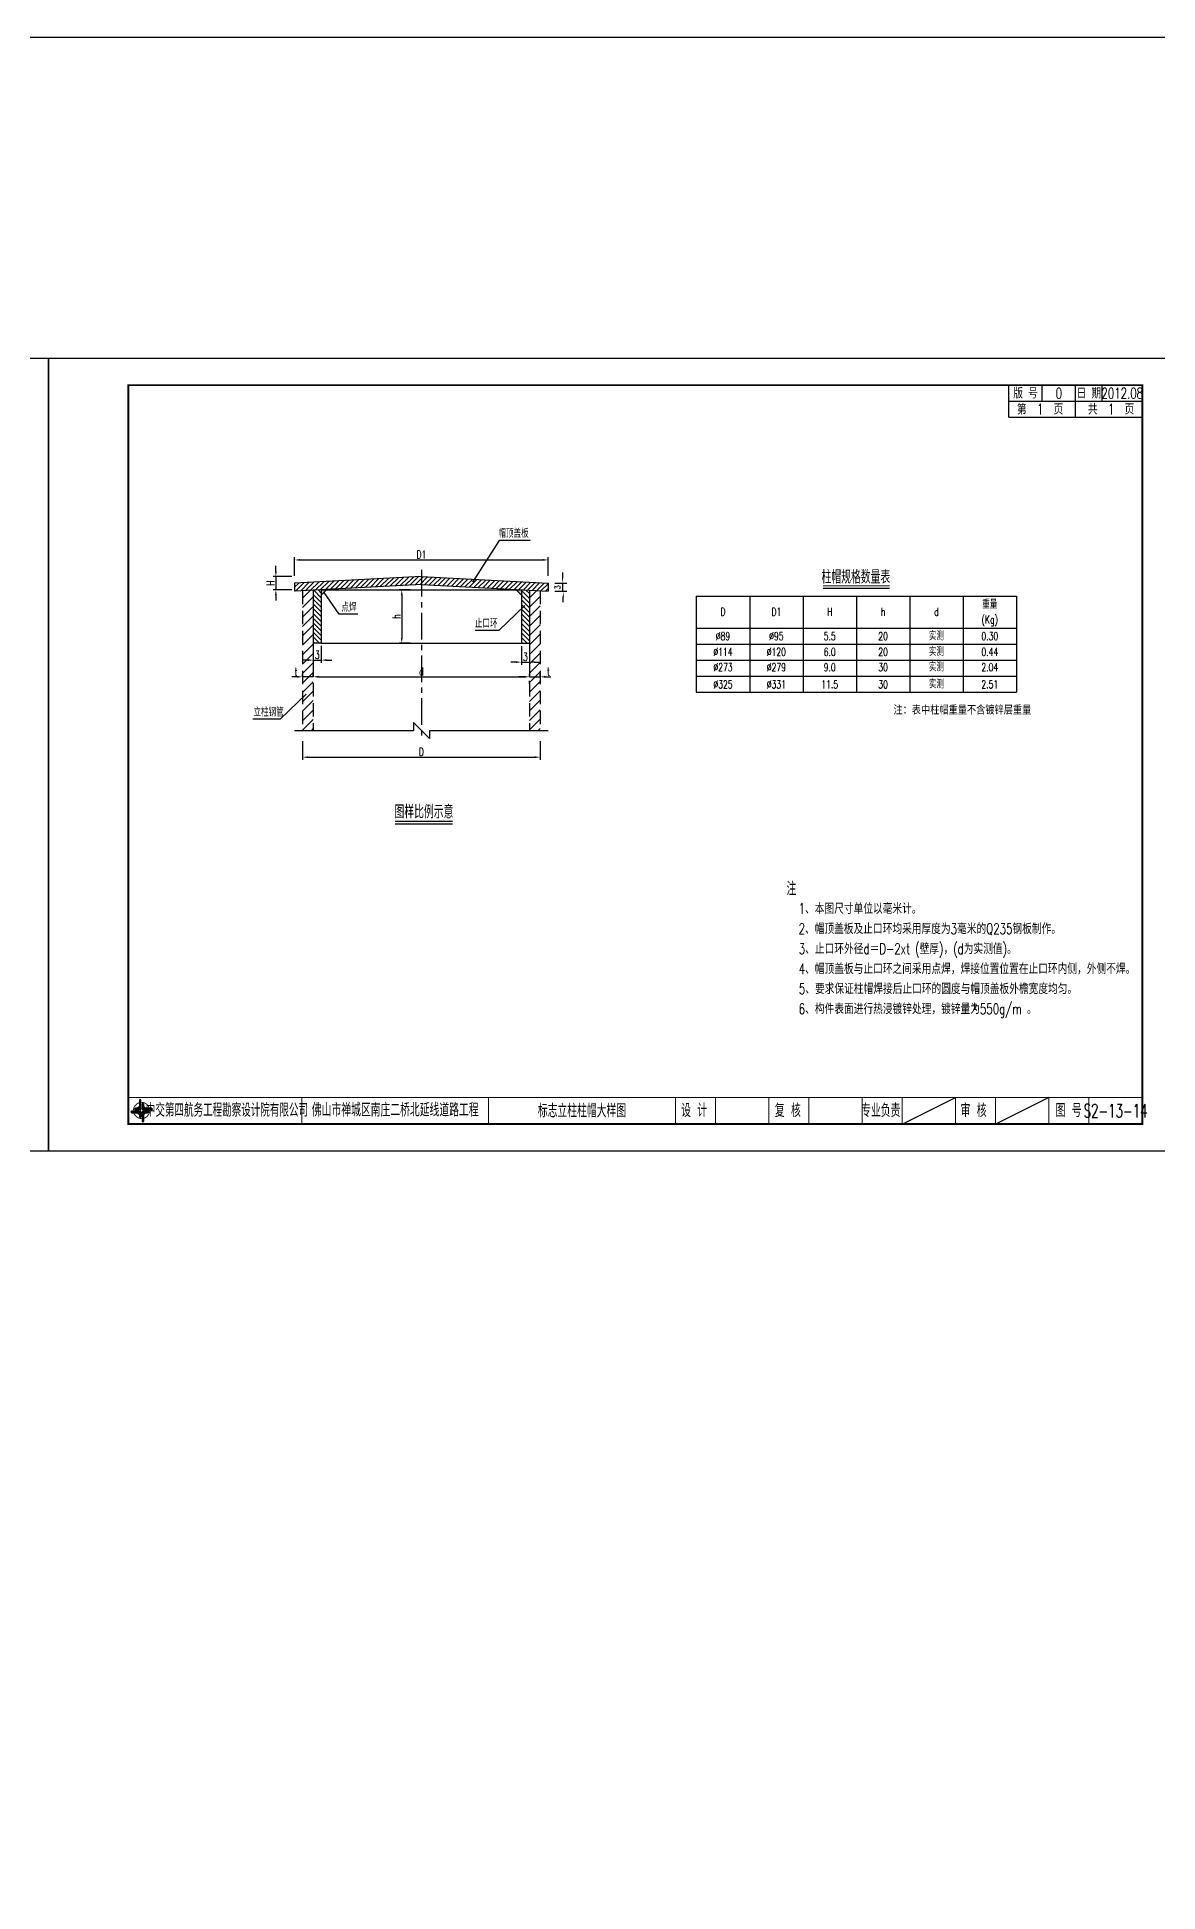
# Model space of a CAD drawing. Extents: x 4349 to 271026, y -15323 to -8945.
# Drawn here: x 6603 to 7023, y -12163 to -11468 of the extents above; entities that cross this region are included whole.
import ezdxf
from ezdxf.enums import TextEntityAlignment as Align

# ---------------------------------------------------------------- set-up
doc = ezdxf.new("R2010")
doc.units = 0
doc.header["$LTSCALE"] = 2
doc.header["$PDMODE"] = 32
doc.header["$PDSIZE"] = 0.3
doc.linetypes.add('CENTERX2', pattern=[4, 2.5, -0.5, 0.5, -0.5])
doc.linetypes.add('HIDDENX2', pattern=[0.75, 0.5, -0.25])
doc.layers.get('0').update_dxf_attribs({"linetype": 'CONTINUOUS'})
doc.layers.get('DEFPOINTS').update_dxf_attribs({"linetype": 'CONTINUOUS'})
for name, color, linetype in [('中线', 2, 'CENTERX2'), ('图框', 7, 'CONTINUOUS'), ('尺寸标注', 4, 'CONTINUOUS'), ('文字', 7, 'CONTINUOUS'), ('文字符号', 7, 'CONTINUOUS'), ('结构2', 7, 'CONTINUOUS'), ('结构3', 1, 'CONTINUOUS')]:
    doc.layers.add(name, color=color, linetype=linetype)
doc.styles.get("Standard").update_dxf_attribs({"font": 'simplex1.shx', "width": 0.7, "bigfont": 'hztxt.shx'})
doc.styles.add('TEXT', font='romans__.shx', dxfattribs={"width": 0.8, "bigfont": 'hztxt.shx'})
doc.dimstyles.new('1：10', dxfattribs={"dimtxt": 3, "dimasz": 2, "dimexe": 1, "dimexo": 1, "dimgap": 0.5, "dimtad": 1, "dimrnd": 0.0095, "dimdsep": 46, "dimtxsty": 'Standard', "dimcen": 0.09, "dimclrd": 256, "dimclre": 256, "dimadec": 0, "dimazin": 0, "dimtfac": 1, "dimtix": 1, "dimtmove": 2, "dimatfit": 3, "dimfxl": 0, "dimtolj": 1, "dimtzin": 0, "dimarcsym": 0})

# ---------------------------------------------------------------- blocks, each defined once
blk = doc.blocks.new('series')
at = {"width": 0.75}
for tag, height, p in [('页码', 4, (-35, -19)), ('图名', 5, (-220, -282)), ('图号', 5, (-20, -282))]:
    blk.add_attdef(tag, text='', height=height, dxfattribs=at).set_placement(p, align=Align.MIDDLE_CENTER)
blk = doc.blocks.new('tb')
at = {"lineweight": -3}
h = blk.add_hatch(color=256, dxfattribs=at)
h.paths.add_polyline_path([(-1.23, -0.13), (-3.78, -0.14), (-4.14, -0.41), (-1.4, -0.44), (-0.56, -1.24), (-0.54, -2.62), (-0.27, -2.2), (-0.26, -1.06)])
h.paths.add_polyline_path([(0.13, -1.08), (0.14, -3.86), (0.41, -4.26), (0.44, -1.24), (1.25, -0.43), (2.66, -0.43), (2.26, -0.16), (1.07, -0.15)])
h.paths.add_polyline_path([(1.08, 0.3), (3.62, 0.3), (4.02, 0.56), (1.25, 0.57), (0.43, 1.39), (0.43, 2.8), (0.16, 2.41), (0.15, 1.24)])
h.paths.add_polyline_path([(-0.28, 1.21), (-0.28, 3.99), (-0.56, 4.39), (-0.57, 1.41), (-1.38, 0.6), (-2.74, 0.56), (-2.33, 0.3), (-1.2, 0.29)])
for p, q in [((-1.38, 0.6), (-2.74, 0.56)), ((-0.57, 1.41), (-1.38, 0.6)), ((-0.56, 4.39), (-0.57, 1.41)), ((0.43, 2.8), (0.43, 1.39)), ((0.43, 1.39), (1.25, 0.57)), ((1.25, 0.57), (4.02, 0.56)), ((-4.14, -0.41), (-1.4, -0.44)), ((-1.4, -0.44), (-0.56, -1.24)), ((-0.56, -1.24), (-0.54, -2.62)), ((0.41, -4.26), (0.44, -1.24)), ((0.44, -1.24), (1.25, -0.43)), ((1.25, -0.43), (2.66, -0.43))]:
    blk.add_line(p, q, dxfattribs=at)
at = {"lineweight": -3, "const_width": 0.35, "flags": 128}
for points in [[(-0.9, 3.02, 0.324167), (-3.16, -0.14)], [(2.88, 0.92, 0.324403), (-0.24, 3.15)], [(0.75, -2.86, 0.325418), (3.02, 0.26)], [(-2.98, -0.76, 0.322976), (0.14, -2.98)]]:
    blk.add_lwpolyline(points, format="xyb", dxfattribs=at)
at = {"lineweight": -3, "flags": 128}
for points in [[(-0.9, 3.99), (-0.9, 1.58), (-1.53, 0.91), (-2.34, 0.91), (-2.74, 0.56), (-2.33, 0.3), (-1.2, 0.29), (-0.28, 1.21), (-0.28, 3.99), (-0.56, 4.39)], [(-0.04, 0.77), (0.68, 0.04), (-0.04, -0.69), (-0.77, 0.05)], [(3.62, 0.92), (1.43, 0.92), (0.77, 1.54), (0.77, 2.38), (0.43, 2.8), (0.16, 2.41), (0.15, 1.24), (1.08, 0.3), (3.62, 0.3), (4.02, 0.56)], [(-3.73, -0.76), (-1.54, -0.76), (-0.89, -1.39), (-0.89, -2.21), (-0.54, -2.62), (-0.27, -2.2), (-0.26, -1.06), (-1.23, -0.13), (-3.78, -0.14), (-4.14, -0.41)], [(0.75, -3.85), (0.75, -1.43), (1.4, -0.78), (2.26, -0.78), (2.66, -0.43), (2.26, -0.16), (1.07, -0.15), (0.13, -1.08), (0.14, -3.86), (0.41, -4.26)]]:
    blk.add_lwpolyline(points, close=True, dxfattribs=at)
blk = doc.blocks.new('DIM')
at = {"color": 4}
blk.add_lwpolyline([(-1, -0.1, 0.2, 0, 0), (0, 0, 0, 0, 0)], format="xyseb", dxfattribs=at)
blk = doc.blocks.new('*D353')
at = {"layer": 'DEFPOINTS', "color": 0, "linetype": 'Continuous'}
for p in [(6702.23, -11727.46, -1), (6791.23, -11727.46, -1), (6791.23, -11737.49)]:
    blk.add_point(p, dxfattribs=at)
at = {"layer": '尺寸标注', "linetype": 'Continuous', "lineweight": -2}
for p, q in [((6702.23, -11731.52), (6702.23, -11738.49)), ((6791.23, -11731.52), (6791.23, -11738.49)), ((6704.23, -11737.49), (6789.23, -11737.49))]:
    blk.add_line(p, q, dxfattribs=at)
at = {"layer": '尺寸标注', "linetype": 'Continuous'}
for points in [[(6704.23, -11737.16), (6704.23, -11737.83), (6702.23, -11737.49)], [(6789.23, -11737.16), (6789.23, -11737.83), (6791.23, -11737.49)]]:
    blk.add_solid(points, dxfattribs=at)
at = {"layer": '尺寸标注', "color": 0, "linetype": 'Continuous', "insert": (6746.73, -11735.49), "char_height": 3, "attachment_point": 5}
blk.add_mtext('\\A1;D', dxfattribs=at)
blk = doc.blocks.new('*D354')
at = {"layer": 'DEFPOINTS', "color": 0, "linetype": 'Continuous'}
for p in [(6692.2, -11674.78), (6746.73, -11669.81, -1), (6746.73, -11674.78, -1)]:
    blk.add_point(p, dxfattribs=at)
at = {"layer": '尺寸标注', "linetype": 'Continuous', "lineweight": -2}
for p, q in [((6692.2, -11667.81), (6692.2, -11665.81)), ((6698.2, -11669.81), (6691.2, -11669.81)), ((6698.2, -11674.78), (6691.2, -11674.78)), ((6692.2, -11669.81), (6692.2, -11674.78)), ((6692.2, -11676.78), (6692.2, -11678.78))]:
    blk.add_line(p, q, dxfattribs=at)
at = {"layer": '尺寸标注', "linetype": 'Continuous'}
for points in [[(6691.86, -11667.81), (6692.53, -11667.81), (6692.2, -11669.81)], [(6691.86, -11676.78), (6692.53, -11676.78), (6692.2, -11674.78)]]:
    blk.add_solid(points, dxfattribs=at)
at = {"layer": '尺寸标注', "color": 0, "linetype": 'Continuous', "insert": (6690.2, -11672.3), "char_height": 3, "attachment_point": 5, "rotation": 90}
blk.add_mtext('\\A1;H', dxfattribs=at)
blk = doc.blocks.new('*D355')
at = {"layer": 'DEFPOINTS', "color": 0, "linetype": 'Continuous'}
for p in [(6794.23, -11663.54), (6699.23, -11672.31, -1), (6794.23, -11672.31, -1)]:
    blk.add_point(p, dxfattribs=at)
at = {"layer": '尺寸标注', "linetype": 'Continuous', "lineweight": -2}
for p, q in [((6699.23, -11669.5), (6699.23, -11662.54)), ((6701.23, -11663.54), (6792.23, -11663.54)), ((6794.23, -11669.5), (6794.23, -11662.54))]:
    blk.add_line(p, q, dxfattribs=at)
at = {"layer": '尺寸标注', "linetype": 'Continuous'}
for points in [[(6701.23, -11663.2), (6701.23, -11663.87), (6699.23, -11663.54)], [(6792.23, -11663.2), (6792.23, -11663.87), (6794.23, -11663.54)]]:
    blk.add_solid(points, dxfattribs=at)
at = {"layer": '尺寸标注', "color": 0, "linetype": 'Continuous', "insert": (6746.73, -11661.54), "char_height": 3, "attachment_point": 5}
blk.add_mtext('\\A1;D1', dxfattribs=at)
blk = doc.blocks.new('*D356')
at = {"layer": 'DEFPOINTS', "color": 0, "linetype": 'Continuous'}
for p in [(6740.6, -11674.78, -1), (6739.38, -11694.78), (6740.6, -11694.78, -1)]:
    blk.add_point(p, dxfattribs=at)
at = {"layer": '尺寸标注', "linetype": 'Continuous', "lineweight": -2}
for p, q in [((6739.69, -11674.78), (6738.38, -11674.78)), ((6739.38, -11676.78), (6739.38, -11692.78)), ((6739.69, -11694.78), (6738.38, -11694.78))]:
    blk.add_line(p, q, dxfattribs=at)
at = {"layer": '尺寸标注', "linetype": 'Continuous'}
for points in [[(6739.04, -11676.78), (6739.71, -11676.78), (6739.38, -11674.78)], [(6739.04, -11692.78), (6739.71, -11692.78), (6739.38, -11694.78)]]:
    blk.add_solid(points, dxfattribs=at)
at = {"layer": '尺寸标注', "color": 0, "linetype": 'Continuous', "insert": (6737.38, -11684.78), "char_height": 3, "attachment_point": 5, "rotation": 90}
blk.add_mtext('\\A1;h', dxfattribs=at)
blk = doc.blocks.new('*D357')
at = {"layer": 'DEFPOINTS', "color": 0, "linetype": 'Continuous'}
for p in [(6706.23, -11694.78, -1), (6709.23, -11694.78, -1), (6709.23, -11701.09)]:
    blk.add_point(p, dxfattribs=at)
at = {"layer": '尺寸标注', "linetype": 'Continuous', "lineweight": -2}
for p, q in [((6704.23, -11701.09), (6702.23, -11701.09)), ((6706.23, -11695.77), (6706.23, -11702.09)), ((6706.23, -11701.09), (6709.23, -11701.09)), ((6709.23, -11695.77), (6709.23, -11702.09)), ((6711.23, -11701.09), (6713.23, -11701.09))]:
    blk.add_line(p, q, dxfattribs=at)
at = {"layer": '尺寸标注', "linetype": 'Continuous'}
for points in [[(6704.23, -11700.75), (6704.23, -11701.42), (6706.23, -11701.09)], [(6711.23, -11700.75), (6711.23, -11701.42), (6709.23, -11701.09)]]:
    blk.add_solid(points, dxfattribs=at)
at = {"layer": '尺寸标注', "color": 0, "linetype": 'Continuous', "insert": (6707.73, -11699.09), "char_height": 3, "attachment_point": 5}
blk.add_mtext('\\A1;3', dxfattribs=at)
blk = doc.blocks.new('*D358')
at = {"layer": 'DEFPOINTS', "color": 0, "linetype": 'Continuous'}
for p in [(6784.23, -11694.78, -1), (6787.23, -11694.78, -1), (6787.23, -11701.84)]:
    blk.add_point(p, dxfattribs=at)
at = {"layer": '尺寸标注', "linetype": 'Continuous', "lineweight": -2}
for p, q in [((6782.23, -11701.84), (6780.23, -11701.84)), ((6784.23, -11695.89), (6784.23, -11702.84)), ((6784.23, -11701.84), (6787.23, -11701.84)), ((6787.23, -11695.89), (6787.23, -11702.84)), ((6789.23, -11701.84), (6791.23, -11701.84))]:
    blk.add_line(p, q, dxfattribs=at)
at = {"layer": '尺寸标注', "linetype": 'Continuous'}
for points in [[(6782.23, -11701.51), (6782.23, -11702.17), (6784.23, -11701.84)], [(6789.23, -11701.51), (6789.23, -11702.17), (6787.23, -11701.84)]]:
    blk.add_solid(points, dxfattribs=at)
at = {"layer": '尺寸标注', "color": 0, "linetype": 'Continuous', "insert": (6785.73, -11699.84), "char_height": 3, "attachment_point": 5}
blk.add_mtext('\\A1;3', dxfattribs=at)
blk = doc.blocks.new('*D359')
at = {"layer": 'DEFPOINTS', "color": 0, "linetype": 'Continuous'}
for p in [(6702.23, -11707.37, -1), (6702.23, -11707.37), (6706.23, -11707.37, -1)]:
    blk.add_point(p, dxfattribs=at)
at = {"layer": '尺寸标注', "linetype": 'Continuous', "lineweight": -2}
for p, q in [((6700.23, -11707.37), (6698.23, -11707.37)), ((6702.23, -11707.07), (6702.23, -11706.37)), ((6706.23, -11707.37), (6702.23, -11707.37)), ((6706.23, -11707.07), (6706.23, -11706.37)), ((6708.23, -11707.37), (6710.23, -11707.37))]:
    blk.add_line(p, q, dxfattribs=at)
at = {"layer": '尺寸标注', "linetype": 'Continuous'}
for points in [[(6700.23, -11707.03), (6700.23, -11707.7), (6702.23, -11707.37)], [(6708.23, -11707.03), (6708.23, -11707.7), (6706.23, -11707.37)]]:
    blk.add_solid(points, dxfattribs=at)
at = {"layer": '尺寸标注', "color": 0, "linetype": 'Continuous', "insert": (6699.73, -11705.43), "char_height": 3, "attachment_point": 5}
blk.add_mtext('\\A1;t', dxfattribs=at)
blk = doc.blocks.new('*D360')
at = {"layer": 'DEFPOINTS', "color": 0, "linetype": 'Continuous'}
for p in [(6787.23, -11707.37, -1), (6791.23, -11707.37, -1), (6791.23, -11707.37)]:
    blk.add_point(p, dxfattribs=at)
at = {"layer": '尺寸标注', "linetype": 'Continuous', "lineweight": -2}
for p, q in [((6785.23, -11707.37), (6783.23, -11707.37)), ((6787.23, -11707.07), (6787.23, -11706.37)), ((6787.23, -11707.37), (6791.23, -11707.37)), ((6791.23, -11707.07), (6791.23, -11706.37)), ((6793.23, -11707.37), (6795.23, -11707.37))]:
    blk.add_line(p, q, dxfattribs=at)
at = {"layer": '尺寸标注', "linetype": 'Continuous'}
for points in [[(6785.23, -11707.03), (6785.23, -11707.7), (6787.23, -11707.37)], [(6793.23, -11707.03), (6793.23, -11707.7), (6791.23, -11707.37)]]:
    blk.add_solid(points, dxfattribs=at)
at = {"layer": '尺寸标注', "color": 0, "linetype": 'Continuous', "insert": (6794.36, -11705.38), "char_height": 3, "attachment_point": 5}
blk.add_mtext('\\A1;t', dxfattribs=at)
blk = doc.blocks.new('*D361')
at = {"layer": 'DEFPOINTS', "color": 0, "linetype": 'Continuous'}
for p in [(6706.23, -11707.37), (6787.23, -11707.37), (6787.23, -11707.37)]:
    blk.add_point(p, dxfattribs=at)
at = {"layer": '尺寸标注', "linetype": 'Continuous', "lineweight": -2}
for p, q in [((6706.23, -11707.37), (6706.23, -11706.37)), ((6708.23, -11707.37), (6785.23, -11707.37)), ((6787.23, -11707.37), (6787.23, -11706.37))]:
    blk.add_line(p, q, dxfattribs=at)
at = {"layer": '尺寸标注', "linetype": 'Continuous'}
for points in [[(6708.23, -11707.03), (6708.23, -11707.7), (6706.23, -11707.37)], [(6785.23, -11707.03), (6785.23, -11707.7), (6787.23, -11707.37)]]:
    blk.add_solid(points, dxfattribs=at)
at = {"layer": '尺寸标注', "color": 0, "linetype": 'Continuous', "insert": (6746.73, -11705.37), "char_height": 3, "attachment_point": 5}
blk.add_mtext('\\A1;d', dxfattribs=at)
blk = doc.blocks.new('12345')
at = {"layer": '图框'}
blk.add_lwpolyline([(4926.93, -9362.88), (4926.93, -9065.88), (4506.93, -9065.88), (4506.93, -9362.88)], close=True, dxfattribs=at)
blk = doc.blocks.new('123456')
at = {"layer": '图框', "linetype": 'Continuous'}
blk.add_blockref('12345', (0, -2522.15), dxfattribs=at)

msp = doc.modelspace()

# ---------------------------------------------------------------- hatches: boundary and pattern name
at = {"layer": '尺寸标注'}
h = msp.add_hatch(dxfattribs=at)
h.set_pattern_fill('ANSI31', color=256, scale=10, style=0)
h.set_pattern_definition([(45, (6172.8214, -10156.6712), (-0.8838835, 0.8838835), [])])
h.paths.add_polyline_path([(6699.23156, -11672.31042), (6699.23156, -11675.31042), (6746.73156, -11672.81042), (6746.73156, -11669.81042)])
h.paths.add_polyline_path([(6746.73156, -11669.81042), (6746.73156, -11672.81042), (6794.23156, -11675.31042), (6794.23156, -11672.31042)])
h = msp.add_hatch(dxfattribs=at)
h.set_pattern_fill('ANSI31', color=256, scale=10, angle=90, style=0)
h.set_pattern_definition([(135, (6172.8214, -10156.6712), (-0.8838835, -0.8838835), [])])
h.paths.add_polyline_path([(6784.23156, -11694.7841), (6787.23156, -11694.7841), (6787.23156, -11674.942), (6784.23156, -11674.7841)])
h.paths.add_polyline_path([(6709.23156, -11674.7841), (6706.23156, -11674.942), (6706.23156, -11694.7841), (6709.23156, -11694.7841)])
h = msp.add_hatch(color=256, dxfattribs=at)
h.paths.add_polyline_path([(6711.34267, -11674.67299), (6709.23156, -11674.7841), (6709.23156, -11676.7841)])
h.paths.add_polyline_path([(6784.23156, -11676.7841), (6784.23156, -11674.7841), (6782.12045, -11674.67299)])
h = msp.add_hatch(dxfattribs=at)
h.set_pattern_fill('ANSI31', color=256, scale=20, style=0)
h.set_pattern_definition([(45, (6172.8214, -10156.6712), (-1.767767, 1.767767), [])])
h.paths.add_polyline_path([(6706.23156, -11694.942), (6706.23156, -11674.942), (6702.23156, -11675.15252), (6702.23156, -11727.46299), (6706.23156, -11727.46299)])
h.paths.add_polyline_path([(6791.23156, -11675.15252), (6787.23156, -11674.942), (6787.23156, -11694.942), (6787.23156, -11727.46299), (6791.23156, -11727.46299)])

# ---------------------------------------------------------------- linework, layer by layer
at = {"layer": '中线', "ltscale": 2}
msp.add_line((6746.73156, -11667.31042, -1), (6746.73156, -11730.46299, -1), dxfattribs=at)
at = {"layer": '图框'}
for p, q in [((6966.92857, -11610.02657), (6966.92857, -11598.02657)), ((6979.42857, -11604.02657), (6979.42857, -11598.02657)), ((6991.92857, -11604.02657), (6991.92857, -11598.02657)), ((7001.92857, -11604.02657), (7001.92857, -11598.02657)), ((6966.92857, -11604.02657), (7016.92857, -11604.02657)), ((6991.92857, -11610.02657), (6991.92857, -11604.02657)), ((6966.92857, -11610.02657), (7016.92857, -11610.02657)), ((6981.92858, -11865.02657), (6961.92858, -11875.02657))]:
    msp.add_line(p, q, dxfattribs=at)
at = {"layer": '图框', "linetype": 'Continuous'}
msp.add_line((6926.92858, -11875.02657), (6946.92858, -11865.02657), dxfattribs=at)
msp.add_lwpolyline([(4349.44171, -11467.53445), (7922.30761, -11467.53445), (7922.30761, -12858.22414), (4349.44171, -12858.22414)], close=True, dxfattribs=at)
at = {"layer": '图框'}
for points, const_width in [([(7016.92857, -11598.02657), (6636.92857, -11598.02657), (6636.92858, -11875.02657), (7016.92858, -11875.02657), (7016.92857, -11598.02657)], 0.7), ([(6636.92858, -11865.02657), (7016.92858, -11865.02657)], 0.4), ([(6701.92858, -11865.02657), (6701.92858, -11875.02657)], 0.4), ([(6771.92858, -11875.02657), (6771.92858, -11865.02657)], 0.4), ([(6841.92858, -11875.02657), (6841.92858, -11865.02657)], 0.4), ([(6856.92858, -11875.02657), (6856.92858, -11865.02657)], 0.4), ([(6876.92858, -11875.02657), (6876.92858, -11865.02657)], 0.4), ([(6891.92858, -11875.02657), (6891.92858, -11865.02657)], 0.4), ([(6911.92858, -11875.02657), (6911.92858, -11865.02657)], 0.4), ([(6911.92858, -11875.02657), (6911.92858, -11865.02657)], 0.4), ([(6926.92858, -11875.02657), (6926.92858, -11865.02657)], 0.4), ([(6946.92858, -11875.02657), (6946.92858, -11865.02657)], 0.4), ([(6961.92858, -11875.02657), (6961.92858, -11865.02657)], 0.4), ([(6981.92858, -11875.02657), (6981.92858, -11865.02657)], 0.4), ([(6996.92858, -11875.02657), (6996.92858, -11865.02657)], 0.4)]:
    msp.add_lwpolyline(points, dxfattribs=dict(at, const_width=const_width))
at = {"layer": '尺寸标注'}
for p, q in [((6709.23156, -11676.7841, -1), (6711.34267, -11674.67299, -1)), ((6709.23156, -11674.7841, -1), (6784.23156, -11674.7841, -1)), ((6742.68113, -11674.7841, -1), (6738.52065, -11674.7841, -1)), ((6784.23156, -11676.7841, -1), (6782.12045, -11674.67299, -1)), ((6796.73156, -11672.31042, -1), (6801.28788, -11672.31042, -1)), ((6799.78788, -11670.31042, -1), (6799.78788, -11668.31042, -1)), ((6799.78788, -11675.31042, -1), (6799.78788, -11672.31042, -1)), ((6796.73156, -11675.31042, -1), (6801.28788, -11675.31042, -1)), ((6799.78788, -11677.31042, -1), (6799.78788, -11679.31042, -1)), ((6742.68113, -11694.7841, -1), (6738.52065, -11694.7841, -1)), ((6706.23156, -11697.2841, -1), (6706.23156, -11701.84117, -1)), ((6787.23156, -11697.2841, -1), (6787.23156, -11701.84117, -1)), ((6706.23156, -11704.86537, -1), (6706.23156, -11705.86537, -1)), ((6706.23156, -11704.86537, -1), (6706.23156, -11705.86537, -1)), ((6708.23156, -11707.36537, -1), (6710.23156, -11707.36537, -1)), ((6785.23064, -11707.36537, -1), (6783.23064, -11707.36537, -1)), ((6787.23064, -11709.86165, -1), (6787.23064, -11708.86537, -1)), ((6787.23064, -11709.86165, -1), (6787.23064, -11708.86537, -1)), ((6791.23156, -11709.86165, -1), (6791.23156, -11708.86537, -1))]:
    msp.add_line(p, q, dxfattribs=at)
at = {"layer": '文字'}
for p, q in [((6897.31532, -11674.1168), (6922.23947, -11674.1168)), ((6869.7774, -11677.1168), (6869.7774, -11713.1168)), ((6889.7774, -11677.1168), (6889.7774, -11713.1168)), ((6909.7774, -11677.1168), (6909.7774, -11713.1168)), ((6929.7774, -11677.1168), (6929.7774, -11713.1168)), ((6949.7774, -11677.1168), (6949.7774, -11713.1168)), ((6849.7774, -11689.1168), (6969.7774, -11689.1168)), ((6849.7774, -11695.1168), (6969.7774, -11695.1168)), ((6849.7774, -11701.1168), (6969.7774, -11701.1168)), ((6849.7774, -11707.1168), (6969.7774, -11707.1168)), ((6736.87378, -11762.53211), (6758.43454, -11762.53211))]:
    msp.add_line(p, q, dxfattribs=at)
at = {"layer": '文字', "const_width": 0.4}
for points in [[(6897.31532, -11673.29261), (6922.23947, -11673.29261)], [(6736.87378, -11761.53211), (6758.43454, -11761.53211)]]:
    msp.add_lwpolyline(points, dxfattribs=at)
at = {"layer": '文字符号'}
for p, q in [((6775.92763, -11656.19597, -1), (6765.84353, -11671.87311, -1)), ((6787.47994, -11656.19597, -1), (6775.92763, -11656.19597, -1)), ((6715.96351, -11683.92476, -1), (6710.28712, -11675.72855, -1)), ((6775.71339, -11689.96651, -1), (6785.54022, -11680.60379, -1)), ((6722.88421, -11683.92476, -1), (6715.96351, -11683.92476, -1)), ((6775.71339, -11689.96651, -1), (6766.85715, -11689.96651, -1)), ((6693.76442, -11723.22552, -1), (6703.59125, -11713.8628, -1)), ((6693.76442, -11723.22552, -1), (6683.61624, -11723.22552, -1))]:
    msp.add_line(p, q, dxfattribs=at)
at = {"layer": '文字符号', "color": 1}
for p, q in [((6849.7774, -11677.1168), (6849.7774, -11713.1168)), ((6849.7774, -11677.1168), (6969.7774, -11677.1168)), ((6969.7774, -11677.1168), (6969.7774, -11713.1168)), ((6849.7774, -11713.1168), (6969.7774, -11713.1168))]:
    msp.add_line(p, q, dxfattribs=at)
at = {"layer": '结构2', "color": 2, "linetype": 'HIDDENX2', "ltscale": 5}
for p, q in [((6702.23156, -11675.15252, -1), (6702.23156, -11727.46299, -1)), ((6791.23156, -11675.15252, -1), (6791.23156, -11727.46299, -1)), ((6706.23156, -11694.7841, -1), (6706.23156, -11727.46299, -1)), ((6787.23006, -11694.7841, -1), (6787.23156, -11727.46299, -1))]:
    msp.add_line(p, q, dxfattribs=at)
at = {"layer": '结构2'}
for p, q in [((6709.23156, -11694.7841, -1), (6784.23156, -11694.7841, -1)), ((6699.23156, -11727.46299, -1), (6743.73156, -11727.46299, -1)), ((6743.73156, -11724.46299, -1), (6749.73156, -11730.46299, -1)), ((6743.73156, -11724.46299, -1), (6743.73156, -11727.46299, -1)), ((6749.73156, -11727.46299, -1), (6749.73156, -11730.46299, -1)), ((6749.73156, -11727.46299, -1), (6794.23156, -11727.46299, -1))]:
    msp.add_line(p, q, dxfattribs=at)
at = {"layer": '结构3'}
for p, q in [((6746.73156, -11669.81042, -1), (6699.23156, -11672.31042, -1)), ((6699.23156, -11672.31042, -1), (6699.23156, -11675.31042, -1)), ((6746.73156, -11672.81042, -1), (6699.23156, -11675.31042, -1)), ((6709.23156, -11674.7841, -1), (6709.23156, -11694.7841, -1)), ((6746.73156, -11669.81042, -1), (6794.23156, -11672.31042, -1)), ((6746.73156, -11672.81042, -1), (6794.23156, -11675.31042, -1)), ((6784.23156, -11674.7841, -1), (6784.23156, -11694.7841, -1)), ((6794.23156, -11672.31042, -1), (6794.23156, -11675.31042, -1)), ((6706.23156, -11674.942, -1), (6706.23156, -11694.7841, -1)), ((6787.23156, -11674.942, -1), (6787.23156, -11694.7841, -1)), ((6709.23156, -11694.7841, -1), (6706.23156, -11694.7841, -1)), ((6784.23156, -11694.7841, -1), (6787.23156, -11694.7841, -1))]:
    msp.add_line(p, q, dxfattribs=at)

# ---------------------------------------------------------------- block references
at = {"layer": '图框', "color": 1, "linetype": 'Continuous'}
for p in [(1680, 0), (2100, 0)]:
    msp.add_blockref('123456', p, dxfattribs=at)
at = {"layer": '图框'}
ref = msp.add_blockref('series', (7026.92858, -11588.02657), dxfattribs=at)
ref.add_attrib('页码', '第  1  页    共  1  页', dxfattribs={"layer": '0', "height": 4, "width": 0.7}).set_placement((6991.92857, -11607.02657), align=Align.MIDDLE_CENTER)
ref.add_attrib('图名', '标志立柱柱帽大样图', dxfattribs={"layer": '0', "height": 5, "width": 0.7}).set_placement((6806.92858, -11870.02657), align=Align.MIDDLE_CENTER)
ref.add_attrib('图号', 'S2-13-14', dxfattribs={"layer": '0', "height": 5, "width": 0.65}).set_placement((7006.92858, -11870.02657), align=Align.MIDDLE_CENTER)
at = {"layer": '图框', "lineweight": -3}
msp.add_blockref('tb', (6641.92431, -11870.02123), dxfattribs=at)
at = {"layer": '尺寸标注', "xscale": 2, "yscale": 2, "zscale": 2}
for p, rotation in [((6799.78788, -11672.31042, -1), 270), ((6799.78788, -11675.31042, -1), 90), ((6706.23156, -11707.36537, -1), 180), ((6706.23156, -11707.36537, -1), 180)]:
    msp.add_blockref('DIM', p, dxfattribs=dict(at, rotation=rotation))
msp.add_blockref('DIM', (6787.23064, -11707.36537, -1), dxfattribs=at)
msp.add_blockref('DIM', (6787.23064, -11707.36537, -1), dxfattribs=at)

# ---------------------------------------------------------------- texts
at = {"layer": '图框'}
for s, height, width, p in [('版 号', 4, 0.7, (6973.17857, -11601.02657)), ('0', 4, 0.7, (6985.67857, -11601.02657)), ('日 期', 4, 0.7, (6996.92857, -11601.02657)), ('2012.08', 4, 0.7, (7009.42857, -11601.02657)), ('中交第四航务工程勘察设计院有限公司', 5, 0.65, (6673.85942, -11869.77813)), ('佛山市禅城区南庄二桥北延线道路工程', 5, 0.7, (6736.92858, -11869.71187)), ('设 计', 5, 0.7, (6848.97324, -11869.93198)), ('复 核', 5, 0.7, (6884.06806, -11869.93198)), ('专业负责', 5, 0.7, (6918.9188, -11869.93198)), ('审 核', 5, 0.7, (6953.69261, -11869.93198)), ('图 号', 5, 0.7, (6989.31178, -11869.93198))]:
    msp.add_text(s, height=height, dxfattribs=dict(at, width=width)).set_placement(p, align=Align.MIDDLE_CENTER)
at = {"layer": '尺寸标注', "color": 7, "insert": (6797.78788, -11673.81042, -1), "char_height": 2, "attachment_point": 5, "rotation": 90, "style": 'TEXT'}
msp.add_mtext('\\A1;3', dxfattribs=at)
at = {"layer": '文字'}
for s, height, width, p in [('帽顶盖板', 3, 0.7, (6781.27218, -11653.69597, -1)), ('柱帽规格数量表', 5, 0.7, (6909.58027, -11669.90639)), ('点焊', 3, 0.7, (6719.63513, -11681.42476, -1)), ('D', 3, 0.7, (6859.7774, -11682.97226)), ('D1', 3, 0.7, (6879.7774, -11682.97226)), ('H', 3, 0.7, (6899.7774, -11682.97226)), ('h', 3, 0.7, (6919.7774, -11682.97226)), ('d', 3, 0.7, (6939.7774, -11682.97226)), ('重量', 3, 0.7, (6959.7774, -11680.26152)), ('止口环', 3, 0.7, (6771.06266, -11687.46651, -1)), ('(Kg)', 3, 0.7, (6959.7774, -11685.92038)), ('%%C89', 3, 0.7, (6859.7774, -11692.1168)), ('%%C95', 3, 0.7, (6879.7774, -11692.1168)), ('5.5', 3, 0.7, (6899.7774, -11692.1168)), ('20', 3, 0.7, (6919.7774, -11692.1168)), ('实测', 3, 0.7, (6939.7774, -11692.1168)), ('0.30', 3, 0.7, (6959.7774, -11692.1168)), ('%%c114', 3, 0.7, (6859.7774, -11698.01456)), ('%%c273', 3, 0.7, (6859.7774, -11703.78336)), ('%%c120', 3, 0.7, (6879.7774, -11698.01456)), ('%%c279', 3, 0.7, (6879.7774, -11703.78336)), ('9.0', 3, 0.7, (6899.7774, -11703.78336)), ('6.0', 3, 0.7, (6899.7774, -11698.01456)), ('20', 3, 0.7, (6919.7774, -11698.01456)), ('30', 3, 0.7, (6919.7774, -11703.78336)), ('实测', 3, 0.7, (6939.7774, -11698.01456)), ('实测', 3, 0.7, (6939.7774, -11703.78336)), ('0.44', 3, 0.7, (6959.7774, -11698.01456)), ('2.04', 3, 0.7, (6959.7774, -11703.78336)), ('%%c325', 3, 0.7, (6859.7774, -11710.19305)), ('%%c331', 3, 0.7, (6879.7774, -11710.19305)), ('11.5', 3, 0.7, (6899.7774, -11710.19305)), ('30', 3, 0.7, (6919.7774, -11710.19305)), ('实测', 3, 0.7, (6939.7774, -11710.19305)), ('2.51', 3, 0.7, (6959.7774, -11710.19305)), ('立柱钢管', 3, 0.7, (6689.46996, -11720.72552, -1)), ('注：表中柱帽重量不含镀锌层重量', 3, 0.85, (6949.49797, -11719.95325)), ('图样比例示意', 5, 0.7, (6747.7058, -11757.94886))]:
    msp.add_text(s, height=height, dxfattribs=dict(at, width=width)).set_placement(p, align=Align.MIDDLE_CENTER)
at = {"layer": '文字', "linetype": 'Continuous', "width": 0.7}
for s, height, p in [('注', 5, (6883.56923, -11789.30256)), ('2', 2, (6953.60661, -11832.04439))]:
    msp.add_text(s, height=height, dxfattribs=at).set_placement(p)
at = {"layer": '文字', "color": 7, "linetype": 'Continuous', "width": 0.7}
for s, p in [('1、本图尺寸单位以毫米计。', (6888.11532, -11796.24691, -1)), ('2、帽顶盖板及止口环均采用厚度为3毫米的Q235钢板制作。', (6888.11532, -11803.78949, -1)), ('3、止口环外径d＝D-2xt (壁厚)，(d为实测值)。', (6888.18101, -11811.28949, -1)), ('4、帽顶盖板与止口环之间采用点焊，焊接位置位置在止口环内侧，外侧不焊。', (6888.1628, -11818.78949, -1)), ('5、要求保证柱帽焊接后止口环的圆度与帽顶盖板外檐宽度均匀。', (6888.21744, -11826.28949, -1)), ('6、构件表面进行热浸镀锌处理，镀锌量为550g/m 。', (6888.1628, -11833.82492, -1))]:
    msp.add_text(s, height=4, dxfattribs=at).set_placement(p)

# ---------------------------------------------------------------- dimensions: what is measured, and where the dimension line sits
at = {"layer": '尺寸标注', "linetype": 'Continuous'}
for base, p1, p2, text, picture, middle in [((6794.23156, -11663.53567), (6699.23156, -11672.31042, -1), (6794.23156, -11672.31042, -1), 'D1', '*D355', (6746.73156, -11661.53567)), ((6787.23064, -11707.36537), (6706.23156, -11707.36537), (6787.23064, -11707.36537), 'd', '*D361', (6746.7311, -11705.36537)), ((6791.23156, -11737.49349), (6702.23156, -11727.46299, -1), (6791.23156, -11727.46299, -1), 'D', '*D353', (6746.73156, -11735.49349))]:
    dim = msp.add_linear_dim(base=base, p1=p1, p2=p2, text=text, dimstyle='1：10', dxfattribs=at)
    dim.commit()
    dim.dimension.update_dxf_attribs({"geometry": picture, "text_midpoint": middle})
for base, p1, p2, text, picture, middle in [((6692.19674, -11674.7841), (6746.73156, -11669.81042, -1), (6746.73156, -11674.7841, -1), 'H', '*D354', (6690.19674, -11672.29726)), ((6739.37718, -11694.7841), (6740.60089, -11674.7841, -1), (6740.60089, -11694.7841, -1), 'h', '*D356', (6737.37718, -11684.7841))]:
    dim = msp.add_linear_dim(base=base, p1=p1, p2=p2, angle=90, text=text, dimstyle='1：10', dxfattribs=at)
    dim.commit()
    dim.dimension.update_dxf_attribs({"geometry": picture, "text_midpoint": middle})
for base, p1, p2, picture, middle in [((6709.23156, -11701.08605), (6706.23156, -11694.7841, -1), (6709.23156, -11694.7841, -1), '*D357', (6707.73156, -11699.08605)), ((6787.23156, -11701.84117), (6784.23156, -11694.7841, -1), (6787.23156, -11694.7841, -1), '*D358', (6785.73156, -11699.84117))]:
    dim = msp.add_linear_dim(base=base, p1=p1, p2=p2, dimstyle='1：10', dxfattribs=at)
    dim.commit()
    dim.dimension.update_dxf_attribs({"geometry": picture, "text_midpoint": middle})
for base, p1, p2, picture, middle in [((6702.23156, -11707.36537), (6706.23156, -11707.36537, -1), (6702.23156, -11707.36537, -1), '*D359', (6699.72965, -11705.4279)), ((6791.23156, -11707.36537), (6787.23064, -11707.36537, -1), (6791.23156, -11707.36537, -1), '*D360', (6794.36417, -11705.37686))]:
    dim = msp.add_linear_dim(base=base, p1=p1, p2=p2, text='t', dimstyle='1：10', dxfattribs=at)
    dim.commit()
    dim.dimension.update_dxf_attribs({"geometry": picture, "text_midpoint": middle, "dimtype": 160})

doc.saveas('drawing.dxf')
